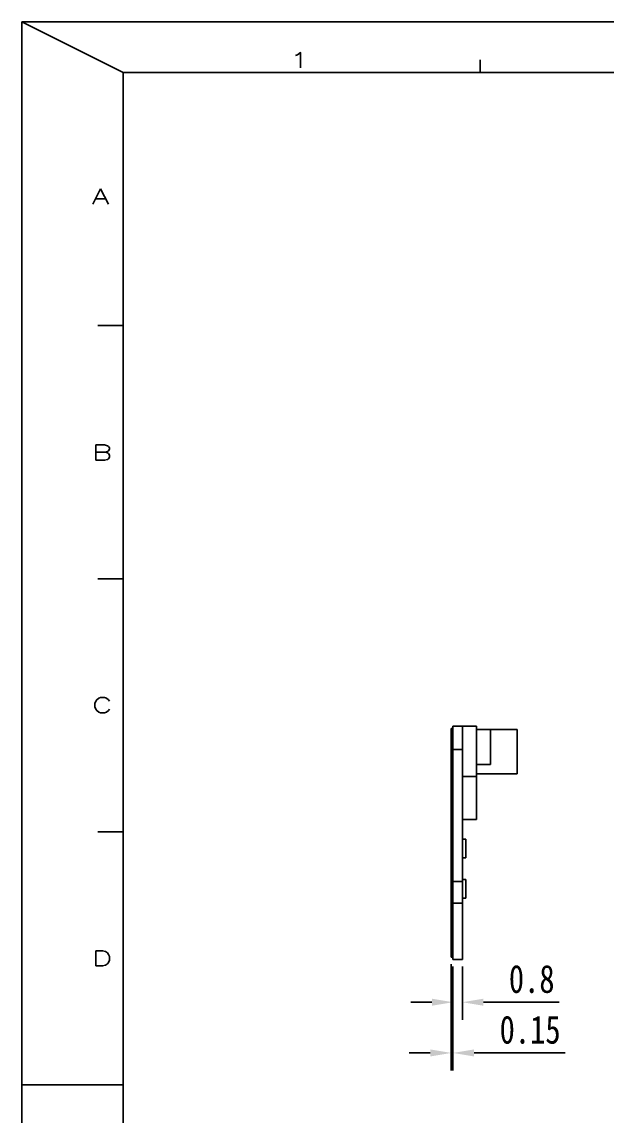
# Model space of a CAD drawing. Header units: inches. Extents: x 847 to 1105, y -1630 to -1447.
# Drawn here: x 846.9 to 897, y -1541.3 to -1447.5 of the extents above; entities that cross this region are included whole.
import ezdxf

# ---------------------------------------------------------------- set-up
doc = ezdxf.new("R2010")
doc.units = ezdxf.units.IN
doc.header["$LTSCALE"] = 5
doc.header["$MEASUREMENT"] = 0
doc.header["$PDMODE"] = 3
doc.header["$PDSIZE"] = 0.3125
doc.linetypes.add('CENTER2', pattern=[28.575, 19.05, -3.175, 3.175, -3.175])
doc.layers.get('0').update_dxf_attribs({"linetype": 'CONTINUOUS'})
doc.layers.get('Defpoints').update_dxf_attribs({"linetype": 'CONTINUOUS'})
for name, color, linetype in [('01___PRT_ALL_DTM_PLN', 7, 'CONTINUOUS'), ('02___PRT_ALL_AXES', 7, 'CONTINUOUS'), ('TITLE', 5, 'CONTINUOUS')]:
    doc.layers.add(name, color=color, linetype=linetype)
doc.layers.add('CENTER', color=1, linetype='CENTER2', lineweight=15)
doc.styles.add('Design', font='', dxfattribs={"width": 0.8})
doc.styles.add('Form', font='romans.shx', dxfattribs={"width": 0.7})
doc.styles.get("Standard").update_dxf_attribs({"font": 'STSONG.TTF', "width": 0.8})
doc.styles.get('Design').set_extended_font_data('SimSun')
doc.dimstyles.get("Standard").update_dxf_attribs({"dimscale": 0.3, "dimtxt": 8, "dimasz": 6, "dimexe": 5, "dimexo": 2, "dimgap": 2.5, "dimtad": 1, "dimdec": 1, "dimzin": 4, "dimdsep": 46, "dimtxsty": 'Standard', "dimcen": 0.09, "dimclrd": 3, "dimclre": 3, "dimclrt": 3, "dimadec": 0, "dimazin": 0, "dimtp": 0.01, "dimtm": 0.01, "dimtfac": 1, "dimtdec": 1, "dimtix": 1, "dimtofl": 0, "dimtmove": 0, "dimatfit": 3, "dimfxl": 1, "dimtolj": 1, "dimtzin": 4, "dimarcsym": 0})

# ---------------------------------------------------------------- blocks, each defined once
blk = doc.blocks.new('10')
at = {"layer": 'TITLE', "color": 0}
for p, q in [((-1113.31, -29.01), (-1113.31, -239.02)), ((-1113.31, -29.01), (-1103.3, -34.01)), ((-816.31, -29.01), (-1113.31, -29.01))]:
    blk.add_line(p, q, dxfattribs=at)
at = {"layer": 'TITLE', "color": 5}
for p, q in [((-1068.05, -34.01), (-1068.05, -32.76)), ((-1103.3, -34.01), (-1103.3, -234.02)), ((-821.3, -34.01), (-1103.3, -34.01)), ((-1103.3, -59.01), (-1105.8, -59.01)), ((-1103.3, -84.01), (-1105.8, -84.01)), ((-1103.3, -109.01), (-1105.8, -109.01)), ((-1103.3, -134.01), (-1113.31, -134.01))]:
    blk.add_line(p, q, dxfattribs=at)
at = {"layer": 'TITLE', "color": 6, "style": 'Form', "width": 1.5}
for s, p in [('1', (-1086.86, -33.54)), ('A', (-1106.4, -47)), ('B', (-1106.4, -72.3)), ('C', (-1106.4, -97.25)), ('D', (-1106.4, -122.26))]:
    blk.add_text(s, height=1.5, dxfattribs=at).set_placement(p)
at = {"layer": 'TITLE', "color": 3, "ltscale": 10, "style": 'Design', "width": 0.8}
for tag, p in [('SCALE', (-843.55, -222.57)), ('SHEET', (-830.42, -227.68)), ('UNITS', (-909.5, -232.53)), ('REV', (-828.94, -232.54))]:
    blk.add_attdef(tag, p, '', height=2, dxfattribs=at)
blk = doc.blocks.new('*D6')
at = {"layer": '01___PRT_ALL_DTM_PLN', "color": 3, "lineweight": -2, "transparency": 16777216}
for p, q in [((883.685, -1528.259), (883.685, -1537.375)), ((883.835, -1528.459), (883.835, -1537.375)), ((881.885, -1535.875), (880.085, -1535.875)), ((885.635, -1535.875), (893.447, -1535.875))]:
    blk.add_line(p, q, dxfattribs=at)
at = {"layer": '01___PRT_ALL_DTM_PLN', "color": 3, "transparency": 16777216}
for points in [[(881.885, -1536.175), (881.885, -1535.575), (883.685, -1535.875)], [(885.635, -1535.575), (885.635, -1536.175), (883.835, -1535.875)]]:
    blk.add_solid(points, dxfattribs=at)
at = {"layer": 'Defpoints', "color": 0, "transparency": 16777216}
for p in [(883.685, -1527.659), (883.835, -1527.859), (883.835, -1535.875)]:
    blk.add_point(p, dxfattribs=at)
at = {"layer": '01___PRT_ALL_DTM_PLN', "color": 3, "transparency": 16777216, "insert": (890.441, -1533.896), "char_height": 2.4, "attachment_point": 5}
blk.add_mtext('\\A1;0.15', dxfattribs=at)
blk = doc.blocks.new('*D16')
at = {"layer": '01___PRT_ALL_DTM_PLN', "color": 3, "lineweight": -2, "transparency": 16777216}
for p, q in [((883.835, -1528.459), (883.835, -1533.026)), ((884.635, -1528.459), (884.635, -1533.026)), ((882.035, -1531.526), (880.235, -1531.526)), ((886.435, -1531.526), (892.923, -1531.526))]:
    blk.add_line(p, q, dxfattribs=at)
at = {"layer": '01___PRT_ALL_DTM_PLN', "color": 3, "transparency": 16777216}
for points in [[(882.035, -1531.826), (882.035, -1531.226), (883.835, -1531.526)], [(886.435, -1531.226), (886.435, -1531.826), (884.635, -1531.526)]]:
    blk.add_solid(points, dxfattribs=at)
at = {"layer": 'Defpoints', "color": 0, "transparency": 16777216}
for p in [(883.835, -1527.859), (884.635, -1527.859), (884.635, -1531.526)]:
    blk.add_point(p, dxfattribs=at)
at = {"layer": '01___PRT_ALL_DTM_PLN', "color": 3, "transparency": 16777216, "insert": (890.579, -1529.547), "char_height": 2.4, "attachment_point": 5}
blk.add_mtext('\\A1;0.8', dxfattribs=at)

msp = doc.modelspace()

# ---------------------------------------------------------------- linework, layer by layer
at = {"color": 7, "linetype": 'Continuous'}
for p, q in [((883.835, -1527.859), (883.835, -1507.859)), ((883.835, -1507.859), (885.835, -1507.859)), ((884.635, -1527.859), (884.635, -1507.859)), ((885.835, -1507.859), (885.835, -1515.859)), ((885.835, -1508.159), (889.335, -1508.159)), ((887.035, -1508.159), (887.035, -1511.159)), ((889.335, -1508.159), (889.335, -1511.959)), ((883.835, -1509.859), (884.635, -1509.859)), ((885.835, -1511.159), (887.035, -1511.159)), ((884.635, -1512.175), (885.835, -1512.175)), ((885.835, -1511.959), (889.335, -1511.959)), ((884.635, -1515.859), (885.835, -1515.859)), ((884.635, -1517.559), (884.935, -1517.559)), ((884.935, -1517.559), (884.935, -1519.159)), ((884.635, -1519.159), (884.935, -1519.159)), ((883.835, -1521.189), (884.635, -1521.189)), ((884.635, -1520.995), (884.935, -1520.995)), ((884.935, -1520.995), (884.935, -1522.595)), ((883.835, -1523.043), (884.635, -1523.043)), ((884.635, -1522.595), (884.935, -1522.595))]:
    msp.add_line(p, q, dxfattribs=at)
at = {"layer": '02___PRT_ALL_AXES', "color": 7, "linetype": 'Continuous'}
for p, q in [((883.685, -1527.659), (883.685, -1508.059)), ((883.835, -1508.059), (883.685, -1508.059)), ((883.835, -1509.859), (883.685, -1509.859)), ((883.835, -1521.189), (883.685, -1521.189)), ((883.835, -1522.858), (883.685, -1522.858)), ((883.835, -1527.659), (883.685, -1527.659)), ((884.635, -1527.859), (883.835, -1527.859))]:
    msp.add_line(p, q, dxfattribs=at)

# ---------------------------------------------------------------- block references
at = {"layer": 'CENTER', "color": 0, "xscale": 0.8678017233221659, "yscale": 0.8678017233221659, "zscale": 0.8678017233221659}
msp.add_blockref('10', (1813.03, -1422.323), dxfattribs=at)

# ---------------------------------------------------------------- dimensions: what is measured, and where the dimension line sits
at = {"layer": '01___PRT_ALL_DTM_PLN', "color": 3}
for base, p1, p2, text, picture, middle in [((883.835, -1535.875), (883.685, -1527.659), (883.835, -1527.859), '0.15', '*D6', (890.441, -1535.875)), ((884.635, -1531.526), (883.835, -1527.859), (884.635, -1527.859), '0.8', '*D16', (890.579, -1531.526))]:
    dim = msp.add_linear_dim(base=base, p1=p1, p2=p2, text=text, dimstyle='Standard', dxfattribs=at)
    dim.commit()
    dim.dimension.update_dxf_attribs({"geometry": picture, "text_midpoint": middle, "dimtype": 160})

doc.saveas('drawing.dxf')
